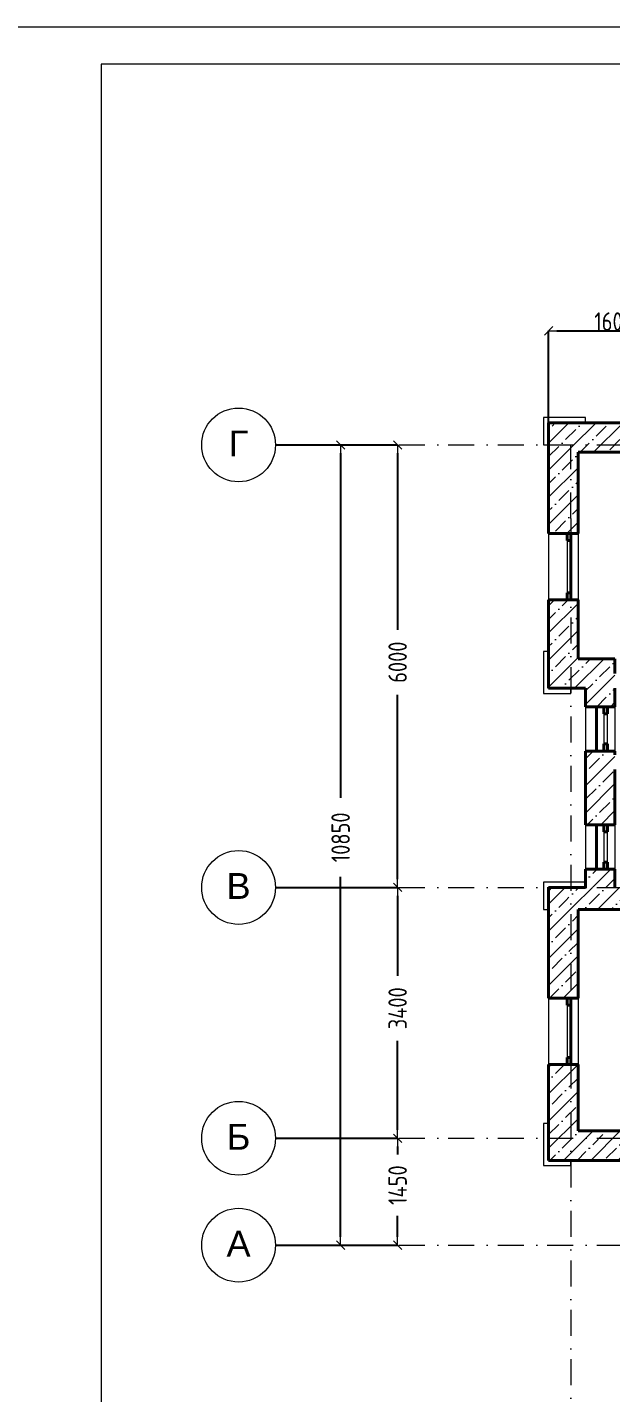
# Model space of a CAD drawing. Header units: feet. Extents: x -10410 to 374725, y -46422 to 88923.
# Drawn here: x 34303 to 42207, y 38786 to 57297 of the extents above; entities that cross this region are included whole.
import ezdxf
from ezdxf.enums import TextEntityAlignment as Align

# ---------------------------------------------------------------- set-up
doc = ezdxf.new("R2010")
doc.units = ezdxf.units.FT
doc.header["$MEASUREMENT"] = 0
doc.set_wipeout_variables(frame=1)
doc.linetypes.add('Wipeout_Contour', pattern=[1000, 0, -1000])
doc.linetypes.add('Штрихпунктирная', pattern=[670.277762, 352.777767, -176.388884, 0, -141.111112])
for name, color, linetype, lineweight in [('82323000_Ном._пера__1', 7, 'Continuous', 20), ('82323000_Ном._пера__120', 7, 'Continuous', 5), ('Интерьер - Мебель_Ном._пера__7', 7, 'Continuous', 20), ('Конструктив - Перекрытия_Ном._пера__21', 7, 'Continuous', 40), ('Конструктив - Стены Несущие_Ном._пера__21', 7, 'Continuous', 40), ('Окна ArchiCAD_Ном._пера__120', 7, 'Continuous', 5), ('Окна ArchiCAD_Ном._пера__21', 7, 'Continuous', 40), ('Элемент Модели - Оси_Ном._пера__1', 7, 'Continuous', 20), ('Элемент Модели - Оси_Ном._пера__20', 1, 'Continuous', 0)]:
    doc.layers.add(name, color=color, linetype=linetype, lineweight=lineweight)
for name, color, linetype in [('Интерьер - Мебель', 7, 'Continuous'), ('Конструктив - Перекрытия', 7, 'Continuous'), ('Конструктив - Стены Несущие', 7, 'Continuous'), ('Окна ArchiCAD', 7, 'Continuous'), ('Размер - Общий', 7, 'Continuous'), ('Элемент Модели - Оси', 7, 'Continuous')]:
    doc.layers.add(name, color=color, linetype=linetype)
doc.layers.add('Конструктив - Стены Несущие_Ном._пера__170', color=7, linetype='Continuous', lineweight=5, true_color=0x9f9f00)
doc.layers.add('Элемент Модели - Оси_Ном._пера__94', color=7, linetype='Continuous', lineweight=5, true_color=0xdc4f00)
doc.styles.add('СГЕНЕРИР_СТИЛЬ_1', font='arial.ttf')
doc.styles.add('СГЕНЕРИР_СТИЛЬ_2', font='CS_Gost2304.shx')
doc.dimstyles.new('СГЕНЕРИР_СТИЛЬ__1', dxfattribs={"dimtxt": 250, "dimasz": 114, "dimexe": 0.18, "dimexo": 0, "dimgap": 0.09, "dimtad": 1, "dimtih": 1, "dimtoh": 1, "dimdec": 0, "dimzin": 0, "dimdsep": 46, "dimtxsty": 'СГЕНЕРИР_СТИЛЬ_2', "dimblk": 'ARROWHEAD_6', "dimblk1": 'ARROWHEAD_6', "dimblk2": 'ARROWHEAD_6', "dimcen": 0.09, "dimclrd": 7, "dimclre": 7, "dimclrt": 7, "dimazin": 0, "dimtfac": 1, "dimtdec": 4, "dimtmove": 0, "dimatfit": 3, "dimfxl": 1, "dimtolj": 1, "dimtzin": 0, "dimarcsym": 0})
doc.dimstyles.new('СГЕНЕРИР_СТИЛЬ__2', dxfattribs={"dimtxt": 250, "dimasz": 114, "dimexe": 0.18, "dimexo": 0, "dimgap": 0.09, "dimtad": 1, "dimdec": 0, "dimzin": 0, "dimdsep": 46, "dimtxsty": 'СГЕНЕРИР_СТИЛЬ_2', "dimblk": 'ARROWHEAD_6', "dimblk1": 'ARROWHEAD_6', "dimblk2": 'ARROWHEAD_6', "dimcen": 0.09, "dimclrd": 7, "dimclre": 7, "dimclrt": 7, "dimazin": 0, "dimtfac": 1, "dimtdec": 4, "dimtmove": 0, "dimatfit": 3, "dimfxl": 1, "dimtolj": 1, "dimtzin": 0, "dimarcsym": 0})
pattern_1 = [(45, (0, 0), (-183.848, 183.848), []), (45, (-91.92, 91.92), (-183.848, 183.848), [195, -65, 0, -65])]

# ---------------------------------------------------------------- blocks, each defined once
blk = doc.blocks.new('Перекрытие_11', base_point=(0, 3250))
at = {"layer": 'Конструктив - Перекрытия_Ном._пера__21', "linetype": 'Continuous', "flags": 128}
blk.add_lwpolyline([(0, 3250), (350, 3250), (350, 6200), (0, 6200), (0, 9400), (14400, 9400), (14400, 6200), (14006, 6200), (14006, 3250), (14400, 3250), (14400, 0), (8689, 0), (8689, -1642), (5701, -1642), (5701, 0), (0, 0)], close=True, dxfattribs=at)
blk = doc.blocks.new('Стена_1', base_point=(0, 0))
at = {"color": 254, "linetype": 'Wipeout_Contour', "lineweight": 0, "ltscale": 6201.180135}
blk.add_wipeout([(-300, -300), (1400, -300), (1400, -50), (1400, 0), (1400, 100), (100, 100)], dxfattribs=at).dxf.layer = 'Конструктив - Стены Несущие'
at = {"layer": 'Конструктив - Стены Несущие_Ном._пера__170', "linetype": 'Continuous'}
h = blk.add_hatch(dxfattribs=at)
h.set_pattern_fill('ЖЕЛЕЗОБЕТОН', color=256, style=0, pattern_type=2)
h.set_pattern_definition(pattern_1)
h.paths.add_polyline_path([(-300, -300), (1400, -300), (1400, -50), (1400, 0), (1400, 100), (100, 100)])
at = {"layer": 'Конструктив - Стены Несущие_Ном._пера__21', "linetype": 'Continuous', "flags": 128}
for points in [[(1400, 100), (100, 100)], [(-300, -300), (1400, -300)]]:
    blk.add_lwpolyline(points, dxfattribs=at)
blk = doc.blocks.new('Стена_5', base_point=(14400, 9400))
at = {"color": 254, "linetype": 'Wipeout_Contour', "lineweight": 0, "ltscale": 57210.004126}
blk.add_wipeout([(-300, 9700), (100, 9300), (1300, 9300), (1300, 9400), (1300, 9450), (1300, 9700)], dxfattribs=at).dxf.layer = 'Конструктив - Стены Несущие'
at = {"layer": 'Конструктив - Стены Несущие_Ном._пера__170', "linetype": 'Continuous'}
h = blk.add_hatch(dxfattribs=at)
h.set_pattern_fill('ЖЕЛЕЗОБЕТОН', color=256, style=0, pattern_type=2)
h.set_pattern_definition(pattern_1)
h.paths.add_polyline_path([(-300, 9700), (100, 9300), (1300, 9300), (1300, 9400), (1300, 9450), (1300, 9700)])
at = {"layer": 'Конструктив - Стены Несущие_Ном._пера__21', "linetype": 'Continuous', "flags": 128}
for points in [[(1300, 9700), (-300, 9700)], [(100, 9300), (1300, 9300)]]:
    blk.add_lwpolyline(points, dxfattribs=at)
blk = doc.blocks.new('Окно 18_3')
at = {"layer": 'Окна ArchiCAD_Ном._пера__120', "linetype": 'Continuous'}
for p, q in [((-450, 250), (450, 250)), ((-355, 0), (355, 0)), ((-450, -150), (450, -150)), ((355, -50), (-355, -50))]:
    blk.add_line(p, q, dxfattribs=at)
at = {"layer": 'Окна ArchiCAD_Ном._пера__21', "linetype": 'Continuous'}
for p, q in [((-450, 0), (-355, 0)), ((-450, -50), (-450, 0)), ((-355, 0), (-355, -50)), ((355, -50), (355, 0)), ((355, 0), (450, 0)), ((450, -50), (450, 0)), ((-355, -50), (-450, -50)), ((450, -50), (355, -50))]:
    blk.add_line(p, q, dxfattribs=at)
blk = doc.blocks.new('Стена_7', base_point=(0, 9400))
at = {"color": 254, "linetype": 'Wipeout_Contour', "lineweight": 0, "ltscale": 51810.144715}
blk.add_wipeout([(-300, 8200), (-50, 8200), (0, 8200), (100, 8200), (100, 9300), (-300, 9700)], dxfattribs=at).dxf.layer = 'Конструктив - Стены Несущие'
at = {"color": 254, "linetype": 'Wipeout_Contour', "lineweight": 0, "ltscale": 41816.558457}
blk.add_wipeout([(-300, 6100), (100, 6500), (100, 7300), (0, 7300), (-50, 7300), (-300, 7300)], dxfattribs=at).dxf.layer = 'Конструктив - Стены Несущие'
at = {"layer": 'Конструктив - Стены Несущие_Ном._пера__170', "linetype": 'Continuous'}
h = blk.add_hatch(dxfattribs=at)
h.set_pattern_fill('ЖЕЛЕЗОБЕТОН', color=256, style=0, pattern_type=2)
h.set_pattern_definition(pattern_1)
h.paths.add_polyline_path([(-300, 8200), (-50, 8200), (0, 8200), (100, 8200), (100, 9300), (-300, 9700)])
h = blk.add_hatch(dxfattribs=at)
h.set_pattern_fill('ЖЕЛЕЗОБЕТОН', color=256, style=0, pattern_type=2)
h.set_pattern_definition(pattern_1)
h.paths.add_polyline_path([(-300, 6100), (100, 6500), (100, 7300), (0, 7300), (-50, 7300), (-300, 7300)])
at = {"layer": 'Конструктив - Стены Несущие_Ном._пера__21', "linetype": 'Continuous'}
for p, q in [((-50, 8200), (-300, 8200)), ((0, 8200), (-50, 8200)), ((100, 8200), (0, 8200)), ((-50, 7300), (-300, 7300)), ((0, 7300), (-50, 7300)), ((100, 7300), (0, 7300))]:
    blk.add_line(p, q, dxfattribs=at)
at = {"layer": 'Конструктив - Стены Несущие_Ном._пера__21', "linetype": 'Continuous', "flags": 128}
for points in [[(-300, 9700), (-300, 8200)], [(100, 8200), (100, 9300)], [(-300, 7300), (-300, 6100)], [(100, 6500), (100, 7300)]]:
    blk.add_lwpolyline(points, dxfattribs=at)
at = {"layer": 'Окна ArchiCAD', "color": 21, "linetype": 'Continuous', "lineweight": 30, "true_color": 0xff9955, "xscale": -1, "zscale": 1000, "rotation": 90}
blk.add_blockref('Окно 18_3', (-50, 7750), dxfattribs=at)
blk = doc.blocks.new('Стена_8', base_point=(0, 6200))
at = {"color": 254, "linetype": 'Wipeout_Contour', "lineweight": 0, "ltscale": 25239.206985}
blk.add_wipeout([(-300, 6100), (200, 6100), (600, 6500), (100, 6500)], dxfattribs=at).dxf.layer = 'Конструктив - Стены Несущие'
at = {"layer": 'Конструктив - Стены Несущие_Ном._пера__170', "linetype": 'Continuous'}
h = blk.add_hatch(dxfattribs=at)
h.set_pattern_fill('ЖЕЛЕЗОБЕТОН', color=256, style=0, pattern_type=2)
h.set_pattern_definition(pattern_1)
h.paths.add_polyline_path([(-300, 6100), (200, 6100), (600, 6500), (100, 6500)])
at = {"layer": 'Конструктив - Стены Несущие_Ном._пера__21', "linetype": 'Continuous', "flags": 128}
for points in [[(600, 6500), (100, 6500)], [(-300, 6100), (200, 6100)]]:
    blk.add_lwpolyline(points, dxfattribs=at)
blk = doc.blocks.new('Окно 18_4')
at = {"layer": 'Окна ArchiCAD_Ном._пера__120', "linetype": 'Continuous'}
for p, q in [((-300, 250), (300, 250)), ((-205, 0), (205, 0)), ((-300, -150), (300, -150)), ((205, -50), (-205, -50))]:
    blk.add_line(p, q, dxfattribs=at)
at = {"layer": 'Окна ArchiCAD_Ном._пера__21', "linetype": 'Continuous'}
for p, q in [((-300, 0), (-205, 0)), ((-300, -50), (-300, 0)), ((-205, 0), (-205, -50)), ((205, -50), (205, 0)), ((205, 0), (300, 0)), ((300, -50), (300, 0)), ((-205, -50), (-300, -50)), ((300, -50), (205, -50))]:
    blk.add_line(p, q, dxfattribs=at)
blk = doc.blocks.new('Стена_9', base_point=(500, 6200))
at = {"color": 254, "linetype": 'Wipeout_Contour', "lineweight": 0, "ltscale": 36102.194739}
blk.add_wipeout([(200, 5850), (450, 5850), (500, 5850), (600, 5850), (600, 6500), (200, 6100)], dxfattribs=at).dxf.layer = 'Конструктив - Стены Несущие'
at = {"color": 254, "linetype": 'Wipeout_Contour', "lineweight": 0, "ltscale": 38181.284407}
blk.add_wipeout([(200, 4250), (450, 4250), (500, 4250), (600, 4250), (600, 5250), (500, 5250), (450, 5250), (200, 5250)], dxfattribs=at).dxf.layer = 'Конструктив - Стены Несущие'
at = {"color": 254, "linetype": 'Wipeout_Contour', "lineweight": 0, "ltscale": 21575.85833}
blk.add_wipeout([(200, 3400), (600, 3400), (600, 3650), (500, 3650), (450, 3650), (200, 3650)], dxfattribs=at).dxf.layer = 'Конструктив - Стены Несущие'
at = {"layer": 'Конструктив - Стены Несущие_Ном._пера__170', "linetype": 'Continuous'}
h = blk.add_hatch(dxfattribs=at)
h.set_pattern_fill('ЖЕЛЕЗОБЕТОН', color=256, style=0, pattern_type=2)
h.set_pattern_definition(pattern_1)
h.paths.add_polyline_path([(200, 5850), (450, 5850), (500, 5850), (600, 5850), (600, 6500), (200, 6100)])
h = blk.add_hatch(dxfattribs=at)
h.set_pattern_fill('ЖЕЛЕЗОБЕТОН', color=256, style=0, pattern_type=2)
h.set_pattern_definition(pattern_1)
h.paths.add_polyline_path([(200, 4250), (450, 4250), (500, 4250), (600, 4250), (600, 5250), (500, 5250), (450, 5250), (200, 5250)])
h = blk.add_hatch(dxfattribs=at)
h.set_pattern_fill('ЖЕЛЕЗОБЕТОН', color=256, style=0, pattern_type=2)
h.set_pattern_definition(pattern_1)
h.paths.add_polyline_path([(200, 3400), (600, 3400), (600, 3650), (500, 3650), (450, 3650), (200, 3650)])
at = {"layer": 'Конструктив - Стены Несущие_Ном._пера__21', "linetype": 'Continuous'}
for p, q in [((450, 5850), (200, 5850)), ((500, 5850), (450, 5850)), ((600, 5850), (500, 5850)), ((450, 5250), (200, 5250)), ((500, 5250), (450, 5250)), ((600, 5250), (500, 5250)), ((450, 4250), (200, 4250)), ((500, 4250), (450, 4250)), ((600, 4250), (500, 4250)), ((450, 3650), (200, 3650)), ((500, 3650), (450, 3650)), ((600, 3650), (500, 3650))]:
    blk.add_line(p, q, dxfattribs=at)
at = {"layer": 'Конструктив - Стены Несущие_Ном._пера__21', "linetype": 'Continuous', "flags": 128}
for points in [[(600, 6300), (600, 6500)], [(200, 6100), (200, 5850)], [(600, 5850), (600, 6100)], [(200, 5250), (200, 4250)], [(600, 5200), (600, 5250)], [(600, 4250), (600, 5000)], [(200, 3650), (200, 3400)], [(600, 3400), (600, 3650)]]:
    blk.add_lwpolyline(points, dxfattribs=at)
at = {"layer": 'Окна ArchiCAD', "color": 21, "linetype": 'Continuous', "lineweight": 30, "true_color": 0xff9955, "xscale": -1, "zscale": 1000, "rotation": 90}
for p in [(450, 5550), (450, 3950)]:
    blk.add_blockref('Окно 18_4', p, dxfattribs=at)
blk = doc.blocks.new('Стена_10', base_point=(0, 3400))
at = {"color": 254, "linetype": 'Wipeout_Contour', "lineweight": 0, "ltscale": 14142.745024}
blk.add_wipeout([(-300, 1901), (-50, 1901), (0, 1901), (100, 1901), (100, 3100), (-300, 3400)], dxfattribs=at).dxf.layer = 'Конструктив - Стены Несущие'
at = {"color": 254, "linetype": 'Wipeout_Contour', "lineweight": 0, "ltscale": 4619.566402}
blk.add_wipeout([(-300, -300), (100, 100), (100, 1001), (0, 1001), (-50, 1001), (-300, 1001)], dxfattribs=at).dxf.layer = 'Конструктив - Стены Несущие'
at = {"layer": 'Конструктив - Стены Несущие_Ном._пера__170', "linetype": 'Continuous'}
h = blk.add_hatch(dxfattribs=at)
h.set_pattern_fill('ЖЕЛЕЗОБЕТОН', color=256, style=0, pattern_type=2)
h.set_pattern_definition(pattern_1)
h.paths.add_polyline_path([(-300, 1901), (-50, 1901), (0, 1901), (100, 1901), (100, 3100), (-300, 3400)])
h = blk.add_hatch(dxfattribs=at)
h.set_pattern_fill('ЖЕЛЕЗОБЕТОН', color=256, style=0, pattern_type=2)
h.set_pattern_definition(pattern_1)
h.paths.add_polyline_path([(-300, -300), (100, 100), (100, 1001), (0, 1001), (-50, 1001), (-300, 1001)])
at = {"layer": 'Конструктив - Стены Несущие_Ном._пера__21', "linetype": 'Continuous'}
for p, q in [((-50, 1901), (-300, 1901)), ((0, 1901), (-50, 1901)), ((100, 1901), (0, 1901)), ((-50, 1001), (-300, 1001)), ((0, 1001), (-50, 1001)), ((100, 1001), (0, 1001))]:
    blk.add_line(p, q, dxfattribs=at)
at = {"layer": 'Конструктив - Стены Несущие_Ном._пера__21', "linetype": 'Continuous', "flags": 128}
for points in [[(-300, 3400), (-300, 1901)], [(100, 1901), (100, 3100)], [(-300, 1001), (-300, -300)], [(100, 100), (100, 1001)]]:
    blk.add_lwpolyline(points, dxfattribs=at)
at = {"layer": 'Окна ArchiCAD', "color": 21, "linetype": 'Continuous', "lineweight": 30, "true_color": 0xff9955, "xscale": -1, "zscale": 1000, "rotation": 90}
blk.add_blockref('Окно 18_3', (-50, 1451), dxfattribs=at)
blk = doc.blocks.new('Стена_14', base_point=(0, 3400))
at = {"color": 254, "linetype": 'Wipeout_Contour', "lineweight": 0, "ltscale": 15708.797117}
blk.add_wipeout([(3250, 3100), (3250, 3400), (-300, 3400), (100, 3100)], dxfattribs=at).dxf.layer = 'Конструктив - Стены Несущие'
at = {"layer": 'Конструктив - Стены Несущие_Ном._пера__170', "linetype": 'Continuous'}
h = blk.add_hatch(dxfattribs=at)
h.set_pattern_fill('ЖЕЛЕЗОБЕТОН', color=256, style=0, pattern_type=2)
h.set_pattern_definition(pattern_1)
h.paths.add_polyline_path([(3250, 3100), (3250, 3400), (-300, 3400), (100, 3100)])
at = {"layer": 'Конструктив - Стены Несущие_Ном._пера__21', "linetype": 'Continuous', "flags": 128}
for points in [[(200, 3400), (-300, 3400)], [(100, 3100), (3250, 3100)]]:
    blk.add_lwpolyline(points, dxfattribs=at)
blk = doc.blocks.new('Руст Угловой 18')
at = {"layer": 'Интерьер - Мебель_Ном._пера__7', "linetype": 'Continuous'}
for p, q in [((70, 300), (0, 300)), ((0, 300), (0, 0)), ((70, -70), (70, 300)), ((0, 0), (-500, 0)), ((-500, 0), (-500, -70)), ((-500, -70), (70, -70))]:
    blk.add_line(p, q, dxfattribs=at)
blk = doc.blocks.new('Стандартный Маркер Сетки')
at = {"layer": 'Элемент Модели - Оси_Ном._пера__20', "linetype": 'Continuous'}
blk.add_circle((-500, 0), 500, dxfattribs=at)
at = {"layer": 'Элемент Модели - Оси_Ном._пера__94', "linetype": 'Штрихпунктирная'}
for q in [(0, 0), (17400, 0)]:
    blk.add_line((1000, 0), q, dxfattribs=at)
blk.add_point((1000, 0), dxfattribs=at)
blk.add_point((1000, 0), dxfattribs=at)
at = {"layer": 'Элемент Модели - Оси_Ном._пера__1', "style": 'СГЕНЕРИР_СТИЛЬ_1'}
blk.add_attdef('AC_MarkerText_1', text='', height=350, dxfattribs=at).set_placement((-500, 20.0005), align=Align.MIDDLE_CENTER)
blk = doc.blocks.new('Стандартный Маркер Сетки_2')
at = {"layer": 'Элемент Модели - Оси_Ном._пера__20', "linetype": 'Continuous'}
blk.add_circle((-500, 0), 500, dxfattribs=at)
at = {"layer": 'Элемент Модели - Оси_Ном._пера__94', "linetype": 'Штрихпунктирная'}
for q in [(0, 0), (17700, 0)]:
    blk.add_line((1000, 0), q, dxfattribs=at)
blk.add_point((1000, 0), dxfattribs=at)
blk.add_point((1000, 0), dxfattribs=at)
at = {"layer": 'Элемент Модели - Оси_Ном._пера__1', "style": 'СГЕНЕРИР_СТИЛЬ_1'}
blk.add_attdef('AC_MarkerText_1', text='', height=350, dxfattribs=at).set_placement((-500, 20.0005), align=Align.MIDDLE_CENTER)
blk = doc.blocks.new('Стандартный Маркер Сетки_3')
at = {"layer": 'Элемент Модели - Оси_Ном._пера__20', "linetype": 'Continuous'}
blk.add_circle((16914, 0), 500, dxfattribs=at)
at = {"layer": 'Элемент Модели - Оси_Ном._пера__94', "linetype": 'Штрихпунктирная'}
for p, q in [((1000, 0), (0, 0)), ((1000, 0), (15414, 0)), ((15414, 0), (16414, 0))]:
    blk.add_line(p, q, dxfattribs=at)
blk.add_point((15414, 0), dxfattribs=at)
blk.add_point((15414, 0), dxfattribs=at)
at = {"layer": 'Элемент Модели - Оси_Ном._пера__1', "style": 'СГЕНЕРИР_СТИЛЬ_1'}
blk.add_attdef('AC_MarkerText_1', text='', height=350, rotation=90, dxfattribs=at).set_placement((16914, 20), align=Align.MIDDLE_CENTER)
blk = doc.blocks.new('ARROWHEAD_6')
at = {"color": 0, "linetype": 'Continuous', "lineweight": 0}
for p, q in [((0, 0), (-1, 0)), ((-0.5, -0.5), (0.5, 0.5))]:
    blk.add_line(p, q, dxfattribs=at)
blk = doc.blocks.new('*D604')
at = {"layer": 'Defpoints', "color": 0, "linetype": 'Continuous', "transparency": 16777216}
for p in [(42965, 53182), (41365, 51936), (42965, 51936)]:
    blk.add_point(p, dxfattribs=at)
at = {"layer": 'Размер - Общий', "color": 7, "linetype": 'Continuous', "lineweight": -2, "transparency": 16777216}
for p, q in [((41365, 51936), (41365, 53183)), ((41479, 53182), (42851, 53182)), ((42965, 51936), (42965, 53183))]:
    blk.add_line(p, q, dxfattribs=at)
at = {"layer": 'Размер - Общий', "color": 7, "linetype": 'Continuous', "lineweight": -2, "transparency": 16777216, "xscale": 114, "yscale": 114, "zscale": 114, "rotation": 180}
blk.add_blockref('ARROWHEAD_6', (41365, 53182), dxfattribs=at)
at = {"layer": 'Размер - Общий', "color": 7, "linetype": 'Continuous', "lineweight": -2, "transparency": 16777216, "xscale": 114, "yscale": 114, "zscale": 114}
blk.add_blockref('ARROWHEAD_6', (42965, 53182), dxfattribs=at)
at = {"layer": 'Размер - Общий', "color": 7, "linetype": 'Continuous', "transparency": 16777216, "insert": (42246, 53308), "char_height": 250, "attachment_point": 5, "style": 'СГЕНЕРИР_СТИЛЬ_2'}
blk.add_mtext('\\A1;1600', dxfattribs=at)
blk = doc.blocks.new('*D617')
at = {"layer": 'Defpoints', "color": 0, "linetype": 'Continuous', "transparency": 16777216}
for p in [(37665, 42236), (39320, 42236), (37665, 40786)]:
    blk.add_point(p, dxfattribs=at)
at = {"layer": 'Размер - Общий', "color": 7, "linetype": 'Continuous', "lineweight": -2, "transparency": 16777216}
for p, q in [((37665, 42236), (39320, 42236)), ((39320, 42122), (39320, 42017)), ((39320, 40900), (39320, 41183)), ((37665, 40786), (39320, 40786))]:
    blk.add_line(p, q, dxfattribs=at)
at = {"layer": 'Размер - Общий', "color": 7, "linetype": 'Continuous', "lineweight": -2, "transparency": 16777216, "xscale": 114, "yscale": 114, "zscale": 114}
for p, rotation in [((39320, 42236), 90), ((39320, 40786), 270)]:
    blk.add_blockref('ARROWHEAD_6', p, dxfattribs=dict(at, rotation=rotation))
at = {"layer": 'Размер - Общий', "color": 7, "linetype": 'Continuous', "transparency": 16777216, "insert": (39320, 41600), "char_height": 250, "attachment_point": 5, "rotation": 90, "style": 'СГЕНЕРИР_СТИЛЬ_2'}
blk.add_mtext('\\A1;1450', dxfattribs=at)
blk = doc.blocks.new('*D618')
at = {"layer": 'Defpoints', "color": 0, "linetype": 'Continuous', "transparency": 16777216}
for p in [(37665, 45636), (39320, 45636), (37665, 42236)]:
    blk.add_point(p, dxfattribs=at)
at = {"layer": 'Размер - Общий', "color": 7, "linetype": 'Continuous', "lineweight": -2, "transparency": 16777216}
for p, q in [((37665, 45636), (39320, 45636)), ((39320, 45522), (39320, 44439)), ((39320, 42350), (39320, 43558)), ((37665, 42236), (39320, 42236))]:
    blk.add_line(p, q, dxfattribs=at)
at = {"layer": 'Размер - Общий', "color": 7, "linetype": 'Continuous', "lineweight": -2, "transparency": 16777216, "xscale": 114, "yscale": 114, "zscale": 114}
for p, rotation in [((39320, 45636), 90), ((39320, 42236), 270)]:
    blk.add_blockref('ARROWHEAD_6', p, dxfattribs=dict(at, rotation=rotation))
at = {"layer": 'Размер - Общий', "color": 7, "linetype": 'Continuous', "transparency": 16777216, "insert": (39320, 43998), "char_height": 250, "attachment_point": 5, "rotation": 90, "style": 'СГЕНЕРИР_СТИЛЬ_2'}
blk.add_mtext('\\A1;3400', dxfattribs=at)
blk = doc.blocks.new('*D619')
at = {"layer": 'Defpoints', "color": 0, "linetype": 'Continuous', "transparency": 16777216}
for p in [(37665, 51636), (39320, 51636), (37665, 45636)]:
    blk.add_point(p, dxfattribs=at)
at = {"layer": 'Размер - Общий', "color": 7, "linetype": 'Continuous', "lineweight": -2, "transparency": 16777216}
for p, q in [((37665, 51636), (39320, 51636)), ((39320, 51522), (39320, 49130)), ((39320, 45750), (39320, 48249)), ((37665, 45636), (39320, 45636))]:
    blk.add_line(p, q, dxfattribs=at)
at = {"layer": 'Размер - Общий', "color": 7, "linetype": 'Continuous', "lineweight": -2, "transparency": 16777216, "xscale": 114, "yscale": 114, "zscale": 114}
for p, rotation in [((39320, 51636), 90), ((39320, 45636), 270)]:
    blk.add_blockref('ARROWHEAD_6', p, dxfattribs=dict(at, rotation=rotation))
at = {"layer": 'Размер - Общий', "color": 7, "linetype": 'Continuous', "transparency": 16777216, "insert": (39320, 48690), "char_height": 250, "attachment_point": 5, "rotation": 90, "style": 'СГЕНЕРИР_СТИЛЬ_2'}
blk.add_mtext('\\A1;6000', dxfattribs=at)
blk = doc.blocks.new('*D620')
at = {"layer": 'Defpoints', "color": 0, "linetype": 'Continuous', "transparency": 16777216}
for p in [(37665, 51636), (38548, 51636), (37665, 40786)]:
    blk.add_point(p, dxfattribs=at)
at = {"layer": 'Размер - Общий', "color": 7, "linetype": 'Continuous', "lineweight": -2, "transparency": 16777216}
for p, q in [((37665, 51636), (38548, 51636)), ((38548, 51522), (38548, 46851)), ((38548, 40900), (38548, 45779)), ((37665, 40786), (38548, 40786))]:
    blk.add_line(p, q, dxfattribs=at)
at = {"layer": 'Размер - Общий', "color": 7, "linetype": 'Continuous', "lineweight": -2, "transparency": 16777216, "xscale": 114, "yscale": 114, "zscale": 114}
for p, rotation in [((38548, 51636), 90), ((38548, 40786), 270)]:
    blk.add_blockref('ARROWHEAD_6', p, dxfattribs=dict(at, rotation=rotation))
at = {"layer": 'Размер - Общий', "color": 7, "linetype": 'Continuous', "transparency": 16777216, "insert": (38548, 46315), "char_height": 250, "attachment_point": 5, "rotation": 90, "style": 'СГЕНЕРИР_СТИЛЬ_2'}
blk.add_mtext('\\A1;10850', dxfattribs=at)

msp = doc.modelspace()

# ---------------------------------------------------------------- linework, layer by layer
at = {"layer": '82323000_Ном._пера__1', "linetype": 'Continuous'}
for p, q in [((75246.67223, 57297.31036), (33303.12412, 57297.31036)), ((74746.67223, 56797.31036), (35303.12412, 56797.31036))]:
    msp.add_line(p, q, dxfattribs=at)
at = {"layer": '82323000_Ном._пера__120', "linetype": 'Continuous'}
msp.add_line((35303.12412, 56797.31036), (35303.12412, 28421.98499), dxfattribs=at)

# ---------------------------------------------------------------- block references
at = {"layer": 'Конструктив - Перекрытия', "linetype": 'Continuous'}
msp.add_blockref('Перекрытие_11', (41665.19069, 45485.75016), dxfattribs=at)
at = {"layer": 'Элемент Модели - Оси', "color": 8, "linetype": 'Continuous', "lineweight": 20}
ref = msp.add_blockref('Стандартный Маркер Сетки', (37665.19069, 40785.75029), dxfattribs=dict(at, zscale=1000))
ref.add_attrib('AC_MarkerText_1', 'А', dxfattribs={"layer": 'Элемент Модели - Оси_Ном._пера__1', "color": 7, "height": 350, "style": 'СГЕНЕРИР_СТИЛЬ_1'}).set_placement((37165.19069, 40805.75079), align=Align.MIDDLE_CENTER)

# ---------------------------------------------------------------- dimensions: what is measured, and where the dimension line sits
at = {"layer": 'Размер - Общий', "linetype": 'Continuous'}
for base, p1, p2, picture, middle in [((39319.84882, 51635.75029), (37665.19069, 45635.75029), (37665.19069, 51635.75029), '*D619', (39319.84882, 48689.84529)), ((38547.83624, 51635.75029), (37665.19069, 40785.75029), (37665.19069, 51635.75029), '*D620', (38547.83624, 46314.85402)), ((39319.84882, 45635.75029), (37665.19069, 42235.75029), (37665.19069, 45635.75029), '*D618', (39319.84882, 43998.33028)), ((39319.84882, 42235.75029), (37665.19069, 40785.75029), (37665.19069, 42235.75029), '*D617', (39319.84882, 41599.99653))]:
    dim = msp.add_linear_dim(base=base, p1=p1, p2=p2, angle=90, dimstyle='СГЕНЕРИР_СТИЛЬ__2', dxfattribs=at)
    dim.commit()
    dim.dimension.update_dxf_attribs({"geometry": picture, "text_midpoint": middle, "dimtype": 160, "text_rotation": 90})

# ---------------------------------------------------------------- next in the draw order: block references
at = {"layer": 'Конструктив - Стены Несущие'}
for name, p in [('Стена_5', (56065.19069, 51635.75029)), ('Стена_1', (41665.19069, 42235.75029))]:
    msp.add_blockref(name, p, dxfattribs=at)

# ---------------------------------------------------------------- next in the draw order: block references
for name, p in [('Стена_7', (41665.19069, 51635.75029)), ('Стена_10', (41665.19069, 45635.75029))]:
    msp.add_blockref(name, p, dxfattribs=at)

# ---------------------------------------------------------------- next in the draw order: block references
at = {"layer": 'Интерьер - Мебель', "color": 214, "linetype": 'Continuous', "lineweight": 20, "zscale": 1000}
for p, rotation in [((41365.19069, 51935.75029), 180), ((41365.19069, 41935.75029), 270)]:
    msp.add_blockref('Руст Угловой 18', p, dxfattribs=dict(at, rotation=rotation))
at = {"layer": 'Конструктив - Стены Несущие'}
msp.add_blockref('Стена_8', (41665.19069, 48435.78944), dxfattribs=at)
at = {"layer": 'Элемент Модели - Оси', "color": 8, "linetype": 'Continuous', "lineweight": 20}
ref = msp.add_blockref('Стандартный Маркер Сетки', (37665.19069, 51635.75029), dxfattribs=dict(at, zscale=1000))
ref.add_attrib('AC_MarkerText_1', 'Г', dxfattribs={"layer": 'Элемент Модели - Оси_Ном._пера__1', "color": 7, "height": 350, "style": 'СГЕНЕРИР_СТИЛЬ_1'}).set_placement((37165.19069, 51655.75079), align=Align.MIDDLE_CENTER)
ref = msp.add_blockref('Стандартный Маркер Сетки', (37665.19069, 42235.75029), dxfattribs=dict(at, zscale=1000))
ref.add_attrib('AC_MarkerText_1', 'Б', dxfattribs={"layer": 'Элемент Модели - Оси_Ном._пера__1', "color": 7, "height": 350, "style": 'СГЕНЕРИР_СТИЛЬ_1'}).set_placement((37165.19069, 42255.75079), align=Align.MIDDLE_CENTER)

# ---------------------------------------------------------------- next in the draw order: dimensions: what is measured, and where the dimension line sits
at = {"layer": 'Размер - Общий', "linetype": 'Continuous'}
dim = msp.add_linear_dim(base=(42964.72783, 53182.49164), p1=(41365.19069, 51935.75029), p2=(42964.72783, 51935.75029), dimstyle='СГЕНЕРИР_СТИЛЬ__1', dxfattribs=at)
dim.commit()
dim.dimension.update_dxf_attribs({"geometry": '*D604', "text_midpoint": (42245.72051, 53182.49164), "dimtype": 160})

# ---------------------------------------------------------------- next in the draw order: block references
at = {"layer": 'Интерьер - Мебель', "color": 214, "linetype": 'Continuous', "lineweight": 20, "zscale": 1000, "rotation": 270}
msp.add_blockref('Руст Угловой 18', (41365.19069, 48335.31239), dxfattribs=at)
at = {"layer": 'Конструктив - Стены Несущие'}
msp.add_blockref('Стена_9', (42165.19069, 48435.78944), dxfattribs=at)

# ---------------------------------------------------------------- next in the draw order: block references
msp.add_blockref('Стена_14', (41665.19069, 45635.75029), dxfattribs=at)

# ---------------------------------------------------------------- next in the draw order: block references
at = {"layer": 'Интерьер - Мебель', "color": 214, "linetype": 'Continuous', "lineweight": 20, "zscale": 1000, "rotation": 180}
msp.add_blockref('Руст Угловой 18', (41365.19069, 45635.75029), dxfattribs=at)
at = {"layer": 'Элемент Модели - Оси', "color": 8, "linetype": 'Continuous', "lineweight": 20}
ref = msp.add_blockref('Стандартный Маркер Сетки_3', (41665.19069, 51635.75029), dxfattribs=dict(at, zscale=1000, rotation=270))
ref.add_attrib('AC_MarkerText_1', '1', dxfattribs={"layer": 'Элемент Модели - Оси_Ном._пера__1', "color": 7, "height": 350, "rotation": 360, "style": 'СГЕНЕРИР_СТИЛЬ_1'}).set_placement((41665.19069, 34741.99444), align=Align.MIDDLE_CENTER)
ref = msp.add_blockref('Стандартный Маркер Сетки_2', (37665.19069, 45635.75029), dxfattribs=dict(at, zscale=1000))
ref.add_attrib('AC_MarkerText_1', 'В', dxfattribs={"layer": 'Элемент Модели - Оси_Ном._пера__1', "color": 7, "height": 350, "style": 'СГЕНЕРИР_СТИЛЬ_1'}).set_placement((37165.19069, 45655.75079), align=Align.MIDDLE_CENTER)

doc.saveas('drawing.dxf')
